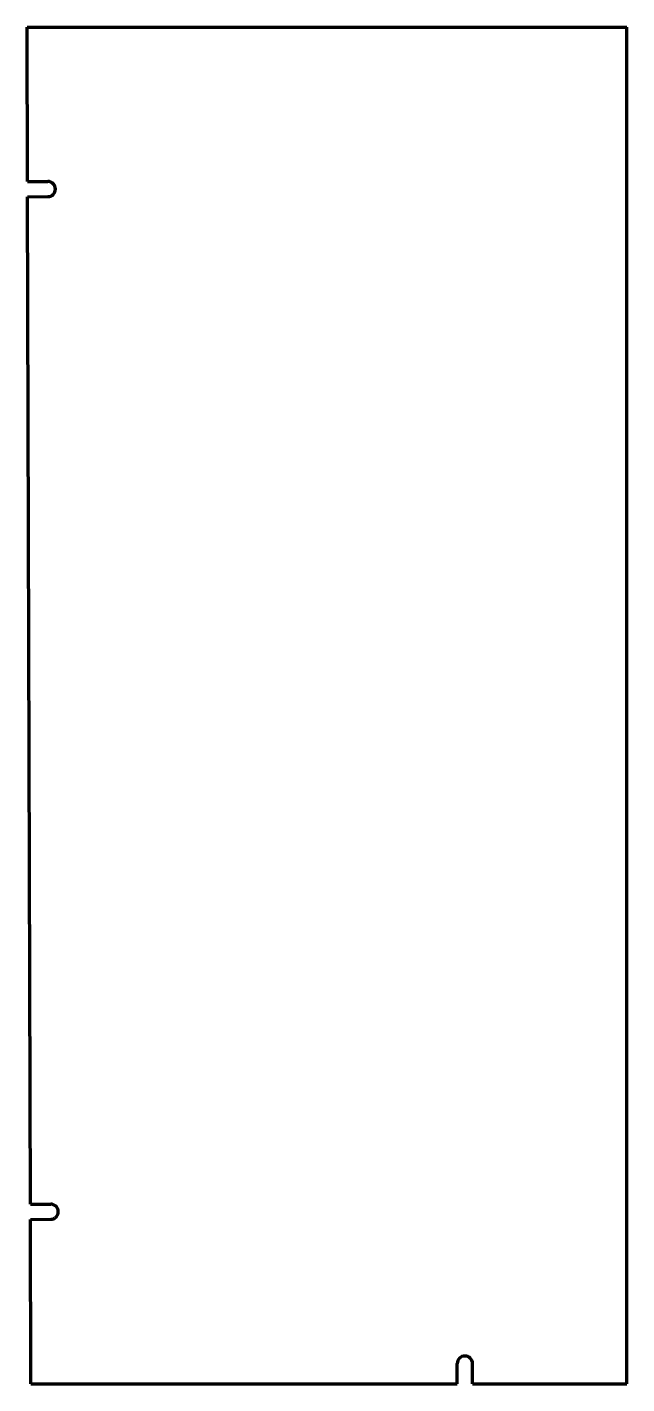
# Model space of a CAD drawing. Header units: inches. Extents: x 0 to 29.6, y 0 to 67.
import ezdxf

# ---------------------------------------------------------------- set-up
doc = ezdxf.new("R2010")
doc.units = ezdxf.units.IN
doc.header["$MEASUREMENT"] = 0
doc.layers.get('0').update_dxf_attribs({"linetype": 'CONTINUOUS'})

msp = doc.modelspace()

# ---------------------------------------------------------------- linework, layer by layer
at = {"color": 7, "lineweight": 90}
for p, q in [((0.021, 59.375), (0, 67)), ((0, 67), (29.625, 67)), ((29.625, 0), (29.625, 67)), ((0.021, 59.375), (1.021, 59.378)), ((0.023, 58.625), (1.023, 58.628)), ((0.163, 8.875), (0.023, 58.625)), ((0.163, 8.875), (1.163, 8.878)), ((0.165, 8.125), (1.165, 8.128)), ((0.188, 0), (0.165, 8.125)), ((21.25, 0), (21.25, 1)), ((22, 0), (22, 1)), ((0.188, 0), (21.25, 0)), ((22, 0), (29.625, 0))]:
    msp.add_line(p, q, dxfattribs=at)
for centre, start, end in [((1.022, 59.003), 270.16034, 450.16034), ((1.164, 8.503), 270.16034, 450.16034), ((21.625, 1), 0, 180)]:
    msp.add_arc(centre, 0.375, start, end, dxfattribs=at)

doc.saveas('drawing.dxf')
